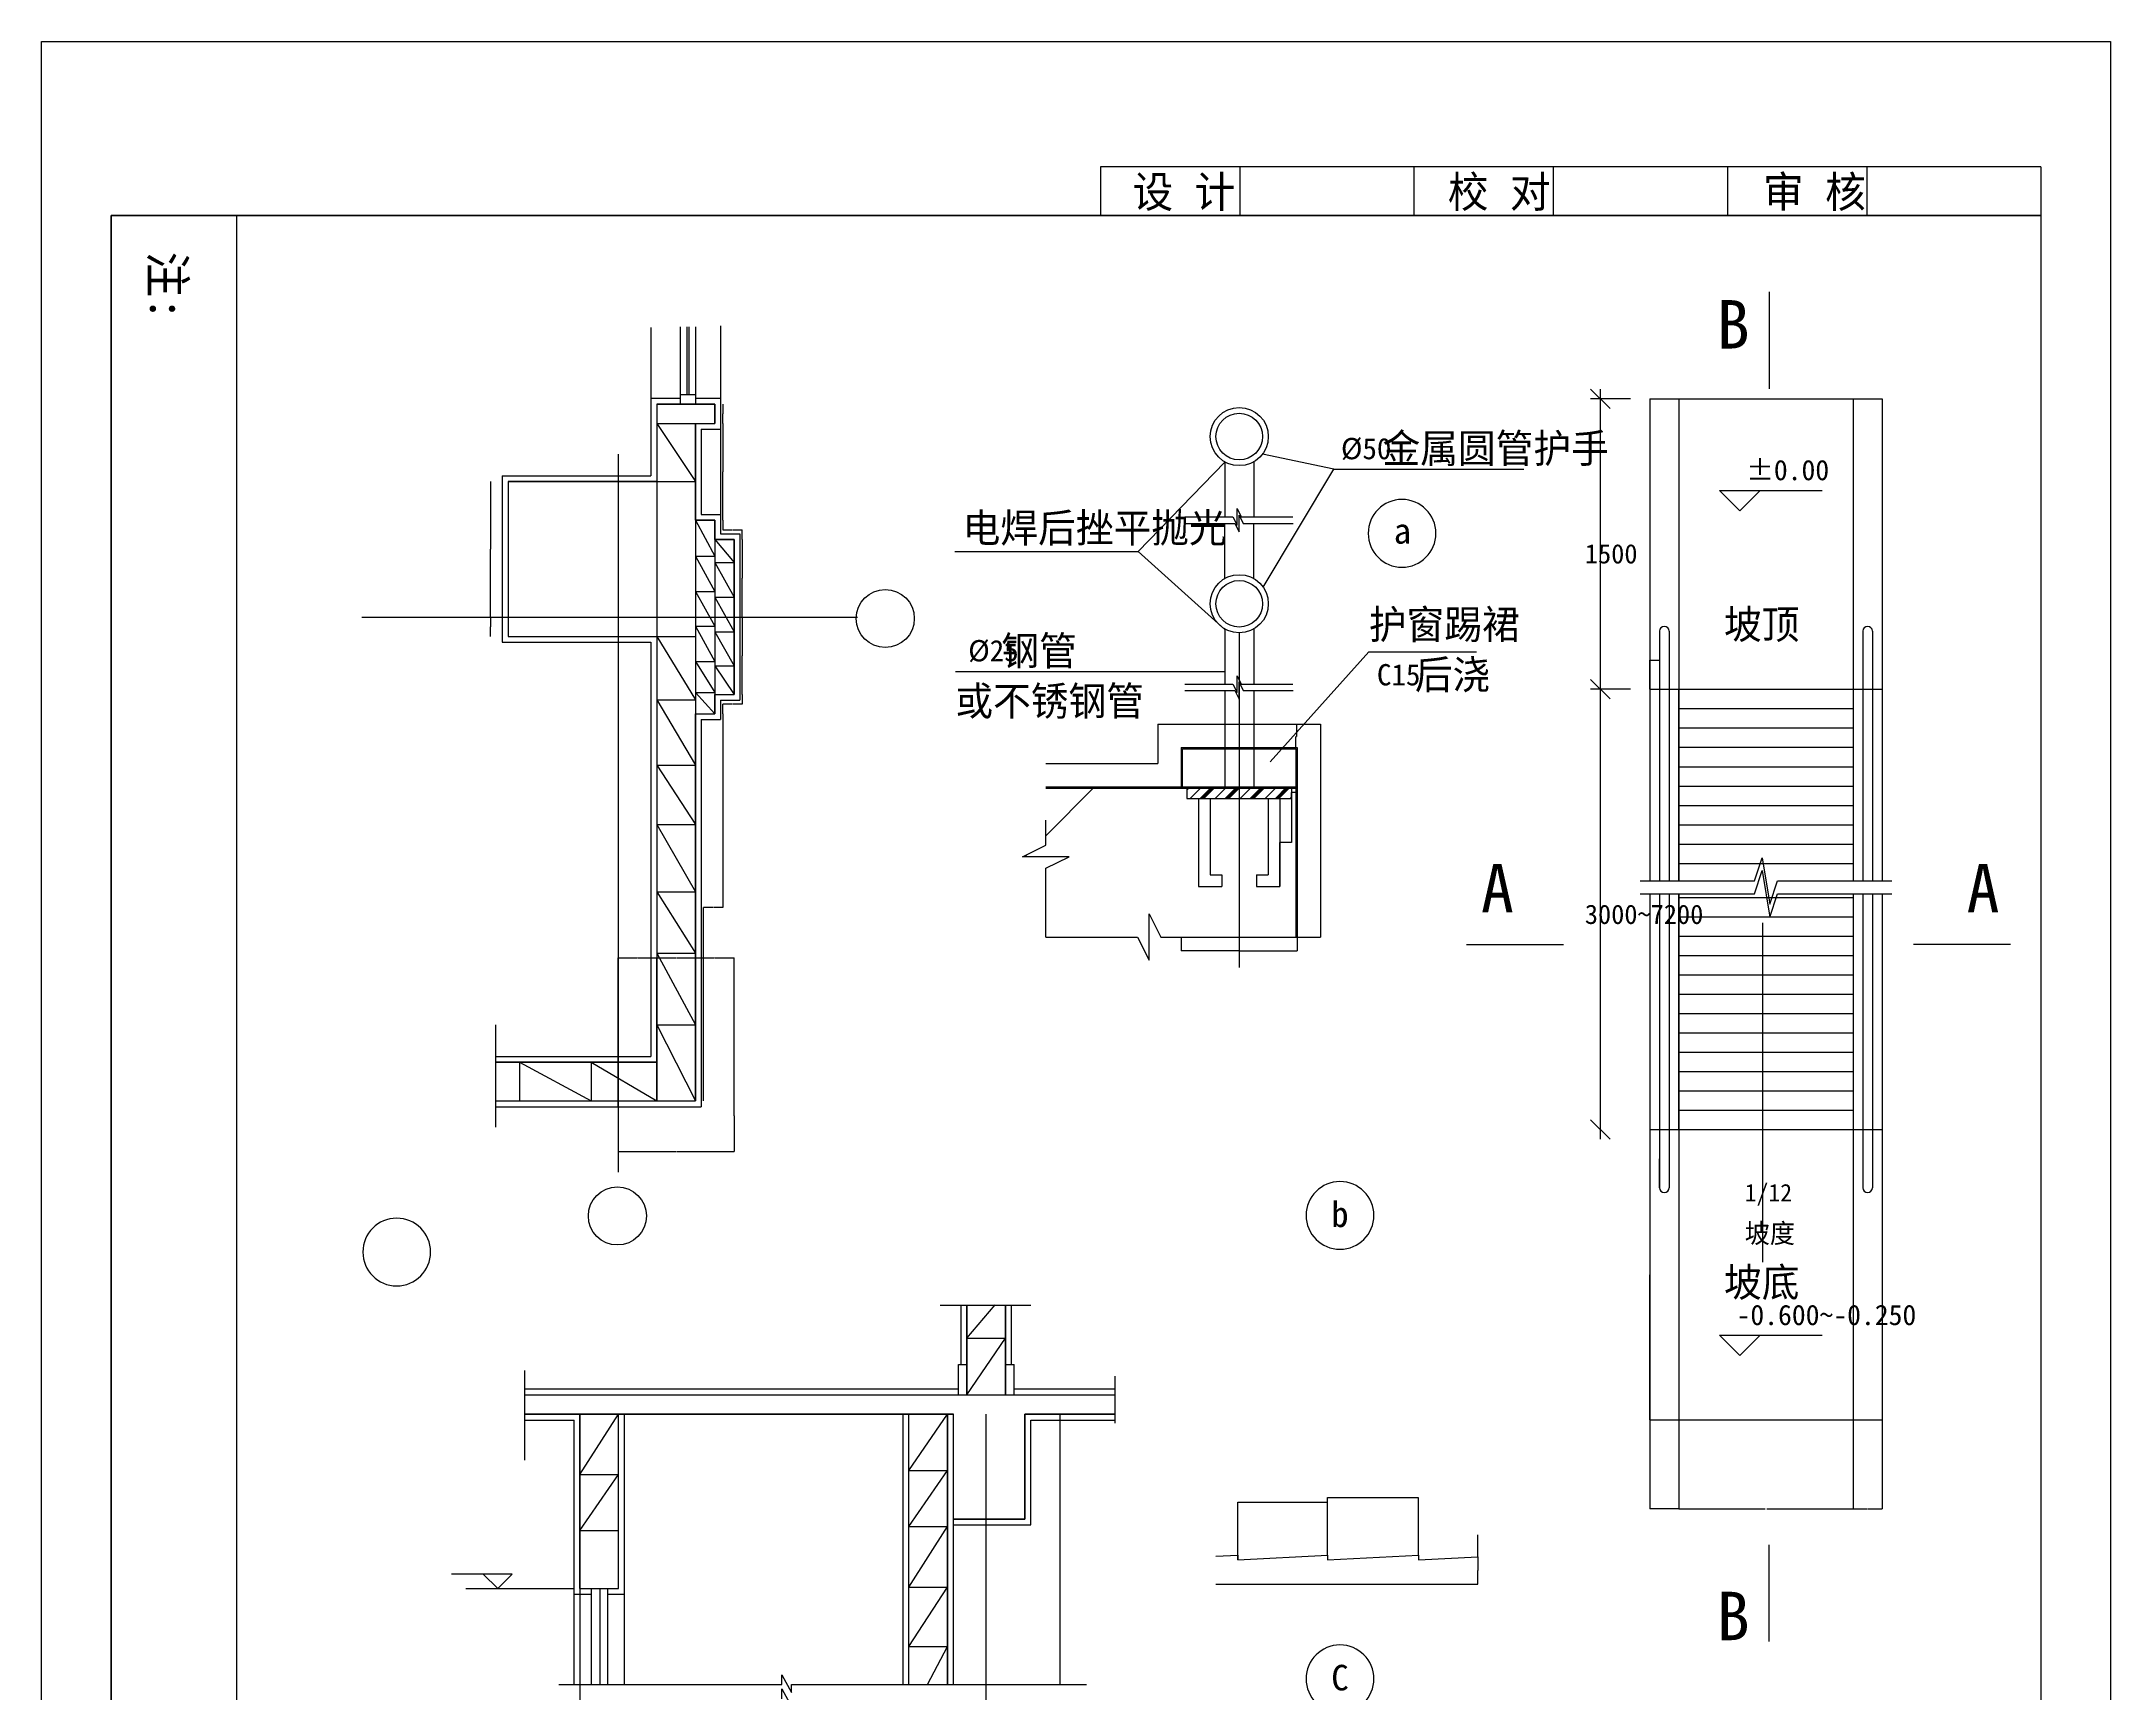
# Model space of a CAD drawing. Header units: metres. Extents: x 20760 to 31452, y 10444 to 25564.
# Drawn here: x 20760 to 31452, y 17028 to 25564 of the extents above; entities that cross this region are included whole.
import ezdxf

# ---------------------------------------------------------------- set-up
doc = ezdxf.new("R2010")
doc.units = ezdxf.units.M
for name, color, linetype in [('DIMENSION$', 3, 'Continuous'), ('HA', 43, 'Continuous'), ('PL', 5, 'Continuous'), ('PUB_DIM', 3, 'Continuous'), ('PUB_TEXT', 142, 'Continuous'), ('PUB_WALL', 255, 'Continuous'), ('STAIR', 2, 'Continuous'), ('TK', 143, 'Continuous'), ('WALL', 7, 'Continuous'), ('XU1', 2, 'Continuous')]:
    doc.layers.add(name, color=color, linetype=linetype)
doc.dimstyles.get("Standard").update_dxf_attribs({"dimtxt": 2.5, "dimasz": 2.5, "dimexe": 1.25, "dimexo": 0.625, "dimtad": 1, "dimcen": 2.5, "dimazin": 3, "dimtfac": 1, "dimtmove": 0, "dimatfit": 3})
pattern_1 = [(45, (0, 0), (-1122.53, 1122.53), [])]

# ---------------------------------------------------------------- blocks, each defined once
blk = doc.blocks.new('_ARCHTICK')
at = {"color": 0, "linetype": 'BYBLOCK'}
blk.add_lwpolyline([(-0.5, -0.5), (0.5, 0.5)], dxfattribs=at)
blk = doc.blocks.new('*D1')
for p, q in [((23739.87, 20012.42), (23739.87, 19828.14)), ((24339.87, 20012.42), (24339.87, 19828.14)), ((23740.12, 19828.14), (24038.37, 19828.14)), ((24041.37, 19828.14), (24339.62, 19828.14))]:
    blk.add_line(p, q)
at = {"layer": 'Defpoints'}
for p in [(23739.87, 20012.42), (24339.87, 20012.42), (23739.87, 19828.14)]:
    blk.add_point(p, dxfattribs=at)
at = {"layer": 'DIMENSION$', "insert": (24039.87, 19828.14), "char_height": 1, "attachment_point": 5}
blk.add_mtext('600', dxfattribs=at)
blk = doc.blocks.new('*D2')
for p, q in [((24281.04, 23640), (24280.79, 23640)), ((24281.29, 23690), (24281.29, 23640)), ((24281.29, 23590), (24281.29, 23640)), ((24281.29, 23640), (24281.29, 23640)), ((24281.54, 23640), (24281.79, 23640))]:
    blk.add_line(p, q)
at = {"layer": 'Defpoints'}
for p in [(24281.29, 23690), (24281.29, 23640), (24281.29, 23590)]:
    blk.add_point(p, dxfattribs=at)
at = {"layer": 'DIMENSION$', "insert": (24281.29, 23641.125), "char_height": 1, "attachment_point": 5}
blk.add_mtext('0', dxfattribs=at)
blk = doc.blocks.new('*D3')
for p, q in [((24281.29, 23590), (24281.29, 23340)), ((24281.04, 23340), (24280.79, 23340)), ((24281.29, 23090), (24281.29, 23340)), ((24281.29, 23340), (24281.29, 23340)), ((24281.54, 23340), (24281.79, 23340))]:
    blk.add_line(p, q)
at = {"layer": 'Defpoints'}
for p in [(24281.29, 23590), (24281.29, 23340), (24281.29, 23090)]:
    blk.add_point(p, dxfattribs=at)
at = {"layer": 'DIMENSION$', "insert": (24281.29, 23341.125), "char_height": 1, "attachment_point": 5}
blk.add_mtext('0', dxfattribs=at)
blk = doc.blocks.new('*D4')
for p, q in [((24281.29, 23090), (24281.29, 23040)), ((24281.54, 23040), (24329.79, 23040)), ((24332.79, 23040), (24381.04, 23040)), ((24381.29, 22990), (24381.29, 23040))]:
    blk.add_line(p, q)
at = {"layer": 'Defpoints'}
for p in [(24281.29, 23090), (24281.29, 23040), (24381.29, 22990)]:
    blk.add_point(p, dxfattribs=at)
at = {"layer": 'DIMENSION$', "insert": (24331.29, 23040), "char_height": 1, "attachment_point": 5}
blk.add_mtext('100', dxfattribs=at)
blk = doc.blocks.new('*D5')
for p, q in [((24381.29, 22990), (24381.29, 22790)), ((24381.04, 22790), (24380.79, 22790)), ((24381.29, 22590), (24381.29, 22790)), ((24381.29, 22790), (24381.29, 22790)), ((24381.54, 22790), (24381.79, 22790))]:
    blk.add_line(p, q)
at = {"layer": 'Defpoints'}
for p in [(24381.29, 22990), (24381.29, 22790), (24381.29, 22590)]:
    blk.add_point(p, dxfattribs=at)
at = {"layer": 'DIMENSION$', "insert": (24381.29, 22791.125), "char_height": 1, "attachment_point": 5}
blk.add_mtext('0', dxfattribs=at)
blk = doc.blocks.new('*D6')
for p, q in [((24381.29, 22590), (24381.29, 22390)), ((24381.04, 22390), (24380.79, 22390)), ((24381.29, 22190), (24381.29, 22390)), ((24381.29, 22390), (24381.29, 22390)), ((24381.54, 22390), (24381.79, 22390))]:
    blk.add_line(p, q)
at = {"layer": 'Defpoints'}
for p in [(24381.29, 22590), (24381.29, 22390), (24381.29, 22190)]:
    blk.add_point(p, dxfattribs=at)
at = {"layer": 'DIMENSION$', "insert": (24381.29, 22391.125), "char_height": 1, "attachment_point": 5}
blk.add_mtext('0', dxfattribs=at)
blk = doc.blocks.new('*D7')
for p, q in [((24329.79, 22140), (24281.04, 22140)), ((24281.29, 22090), (24281.29, 22140)), ((24381.54, 22140), (24332.79, 22140)), ((24381.29, 22190), (24381.29, 22140))]:
    blk.add_line(p, q)
at = {"layer": 'Defpoints'}
for p in [(24381.29, 22190), (24381.29, 22140), (24281.29, 22090)]:
    blk.add_point(p, dxfattribs=at)
at = {"layer": 'DIMENSION$', "insert": (24331.29, 22140), "char_height": 1, "attachment_point": 5}
blk.add_mtext('100', dxfattribs=at)
blk = doc.blocks.new('*D8')
for p, q in [((24281.29, 22090), (24281.29, 21090)), ((24229.79, 21090), (24181.04, 21090)), ((24181.29, 20090), (24181.29, 21090)), ((24281.54, 21090), (24232.79, 21090))]:
    blk.add_line(p, q)
at = {"layer": 'Defpoints'}
for p in [(24281.29, 22090), (24281.29, 21090), (24181.29, 20090)]:
    blk.add_point(p, dxfattribs=at)
at = {"layer": 'DIMENSION$', "insert": (24231.29, 21090), "char_height": 1, "attachment_point": 5}
blk.add_mtext('100', dxfattribs=at)
blk = doc.blocks.new('*D9')
for p, q in [((23081.02, 23290), (23081.02, 22940)), ((23080.77, 22940), (23080.52, 22940)), ((23081.02, 22590), (23081.02, 22940)), ((23081.02, 22940), (23081.02, 22940)), ((23081.27, 22940), (23081.52, 22940))]:
    blk.add_line(p, q)
at = {"layer": 'Defpoints'}
for p in [(23081.02, 23290), (23081.02, 22940), (23081.02, 22590)]:
    blk.add_point(p, dxfattribs=at)
at = {"layer": 'DIMENSION$', "insert": (23081.02, 22941.125), "char_height": 1, "attachment_point": 5}
blk.add_mtext('0', dxfattribs=at)
blk = doc.blocks.new('*D10')
for p, q in [((23081.02, 22590), (23081.02, 22540)), ((23080.77, 22540), (23080.52, 22540)), ((23081.02, 22490), (23081.02, 22540)), ((23081.02, 22540), (23081.02, 22540)), ((23081.27, 22540), (23081.52, 22540))]:
    blk.add_line(p, q)
at = {"layer": 'Defpoints'}
for p in [(23081.02, 22590), (23081.02, 22540), (23081.02, 22490)]:
    blk.add_point(p, dxfattribs=at)
at = {"layer": 'DIMENSION$', "insert": (23081.02, 22541.125), "char_height": 1, "attachment_point": 5}
blk.add_mtext('0', dxfattribs=at)
blk = doc.blocks.new('*D11')
for p, q in [((23542.69, 17571.06), (23542.69, 16921.06)), ((23542.44, 16921.06), (23542.19, 16921.06)), ((23542.69, 16271.06), (23542.69, 16921.06)), ((23542.69, 16921.06), (23542.69, 16921.06)), ((23542.94, 16921.06), (23543.19, 16921.06))]:
    blk.add_line(p, q)
at = {"layer": 'Defpoints'}
for p in [(23542.69, 17571.06), (23542.69, 16921.06), (23542.69, 16271.06)]:
    blk.add_point(p, dxfattribs=at)
at = {"layer": 'DIMENSION$', "insert": (23542.69, 16922.185), "char_height": 1, "attachment_point": 5}
blk.add_mtext('2400', dxfattribs=at)
blk = doc.blocks.new('*D21')
for p, q in [((23739.87, 20060), (23739.87, 20829.44)), ((23740.12, 20829.44), (23838.37, 20829.44)), ((23841.37, 20829.44), (23939.62, 20829.44)), ((23939.87, 20090), (23939.87, 20829.44))]:
    blk.add_line(p, q)
at = {"layer": 'Defpoints'}
for p in [(23739.87, 20829.44), (23739.87, 20060), (23939.87, 20090)]:
    blk.add_point(p, dxfattribs=at)
at = {"insert": (23839.87, 20829.44), "char_height": 1, "attachment_point": 5}
blk.add_mtext('200', dxfattribs=at)
blk = doc.blocks.new('*D22')
for p, q in [((23939.87, 20090), (23939.87, 20829.44)), ((23940.12, 20829.44), (24038.37, 20829.44)), ((24041.37, 20829.44), (24139.62, 20829.44)), ((24139.87, 20090), (24139.87, 20829.44))]:
    blk.add_line(p, q)
at = {"layer": 'Defpoints'}
for p in [(23939.87, 20829.44), (23939.87, 20090), (24139.87, 20090)]:
    blk.add_point(p, dxfattribs=at)
at = {"insert": (24039.87, 20829.44), "char_height": 1, "attachment_point": 5}
blk.add_mtext('200', dxfattribs=at)
blk = doc.blocks.new('*D23')
for p, q in [((24139.87, 20090), (24139.87, 20829.44)), ((24140.12, 20829.44), (24238.37, 20829.44)), ((24241.37, 20829.44), (24339.62, 20829.44)), ((24339.87, 20012.42), (24339.87, 20829.44))]:
    blk.add_line(p, q)
at = {"layer": 'Defpoints'}
for p in [(24139.87, 20829.44), (24139.87, 20090), (24339.87, 20012.42)]:
    blk.add_point(p, dxfattribs=at)
at = {"insert": (24239.87, 20829.44), "char_height": 1, "attachment_point": 5}
blk.add_mtext('200', dxfattribs=at)
blk = doc.blocks.new('*D24')
for p, q in [((29221.31, 18441.38), (29221.31, 17982.06)), ((30121.31, 18441.38), (30121.31, 17982.06)), ((29221.56, 17982.06), (29667.31, 17982.06)), ((29675.31, 17982.06), (30121.06, 17982.06))]:
    blk.add_line(p, q)
at = {"layer": 'Defpoints'}
for p in [(29221.31, 18441.38), (30121.31, 18441.38), (29221.31, 17982.06)]:
    blk.add_point(p, dxfattribs=at)
at = {"layer": 'DIMENSION$', "insert": (29671.31, 17982.06), "char_height": 1, "attachment_point": 5}
blk.add_mtext('900~1500', dxfattribs=at)
blk = doc.blocks.new('*D25')
for p, q in [((29071.31, 18441.38), (29071.31, 17982.06)), ((29221.31, 18441.38), (29221.31, 17982.06)), ((29144.81, 17982.06), (29071.06, 17982.06)), ((29221.56, 17982.06), (29147.81, 17982.06))]:
    blk.add_line(p, q)
at = {"layer": 'Defpoints'}
for p in [(29071.31, 18441.38), (29221.31, 18441.38), (29221.31, 17982.06)]:
    blk.add_point(p, dxfattribs=at)
at = {"layer": 'DIMENSION$', "insert": (29146.31, 17982.06), "char_height": 1, "attachment_point": 5}
blk.add_mtext('150', dxfattribs=at)
blk = doc.blocks.new('*D26')
for p, q in [((30121.31, 18441.38), (30121.31, 17982.06)), ((30271.31, 18441.38), (30271.31, 17982.06)), ((30121.56, 17982.06), (30194.81, 17982.06)), ((30197.81, 17982.06), (30271.06, 17982.06))]:
    blk.add_line(p, q)
at = {"layer": 'Defpoints'}
for p in [(30121.31, 18441.38), (30271.31, 18441.38), (30121.31, 17982.06)]:
    blk.add_point(p, dxfattribs=at)
at = {"layer": 'DIMENSION$', "insert": (30196.31, 17982.06), "char_height": 1, "attachment_point": 5}
blk.add_mtext('150', dxfattribs=at)
blk = doc.blocks.new('*D27')
for p, q in [((29071.31, 19941.38), (29071.31, 19191.38)), ((29071.06, 19191.38), (29070.81, 19191.38)), ((29071.31, 18441.38), (29071.31, 19191.38)), ((29071.31, 19191.38), (29071.31, 19191.38)), ((29071.56, 19191.38), (29071.81, 19191.38))]:
    blk.add_line(p, q)
at = {"layer": 'Defpoints'}
for p in [(29071.31, 19941.38), (29071.31, 19191.38), (29071.31, 18441.38)]:
    blk.add_point(p, dxfattribs=at)
at = {"layer": 'DIMENSION$', "insert": (29071.31, 19192.505), "char_height": 1, "attachment_point": 5}
blk.add_mtext('0', dxfattribs=at)
blk = doc.blocks.new('*D33')
for p, q in [((27245.15, 22036.62), (27245.15, 21972.87)), ((27242.15, 21909.12), (27242.15, 21972.87)), ((27242.4, 21972.87), (27242.65, 21972.87)), ((27244.65, 21972.87), (27244.9, 21972.87))]:
    blk.add_line(p, q)
at = {"layer": 'Defpoints'}
for p in [(27245.15, 22036.62), (27242.15, 21972.87), (27242.15, 21909.12)]:
    blk.add_point(p, dxfattribs=at)
at = {"layer": 'PUB_DIM', "insert": (27243.65, 21972.87), "char_height": 1, "attachment_point": 5}
blk.add_mtext('20', dxfattribs=at)
blk = doc.blocks.new('*D34')
for p, q in [((26798.65, 20866.07), (26649.4, 20866.07)), ((26649.65, 20936.33), (26649.65, 20866.07)), ((26949.9, 20866.07), (26800.65, 20866.07)), ((26949.65, 20936.33), (26949.65, 20866.07))]:
    blk.add_line(p, q)
at = {"layer": 'Defpoints'}
for p in [(26649.65, 20936.33), (26949.65, 20936.33), (26949.65, 20866.07)]:
    blk.add_point(p, dxfattribs=at)
at = {"layer": 'PUB_DIM', "insert": (26799.65, 20866.07), "char_height": 1, "attachment_point": 5}
blk.add_mtext('55', dxfattribs=at)
blk = doc.blocks.new('*D35')
for p, q in [((26949.65, 20936.33), (26949.65, 20866.07)), ((26949.9, 20866.07), (27098.65, 20866.07)), ((27100.65, 20866.07), (27249.4, 20866.07)), ((27249.65, 20936.33), (27249.65, 20866.07))]:
    blk.add_line(p, q)
at = {"layer": 'Defpoints'}
for p in [(26949.65, 20936.33), (26949.65, 20866.07), (27249.65, 20936.33)]:
    blk.add_point(p, dxfattribs=at)
at = {"layer": 'PUB_DIM', "insert": (27099.65, 20866.07), "char_height": 1, "attachment_point": 5}
blk.add_mtext('55', dxfattribs=at)
blk = doc.blocks.new('*D36')
for p, q in [((27249.65, 21713.21), (27249.65, 21683.21)), ((27234.15, 21683.21), (27219.4, 21683.21)), ((27219.65, 21653.21), (27219.65, 21683.21)), ((27249.9, 21683.21), (27235.15, 21683.21))]:
    blk.add_line(p, q)
at = {"layer": 'Defpoints'}
for p in [(27249.65, 21713.21), (27219.65, 21653.21), (27249.65, 21683.21)]:
    blk.add_point(p, dxfattribs=at)
at = {"layer": 'PUB_DIM', "insert": (27234.65, 21683.21), "char_height": 1, "attachment_point": 5}
blk.add_mtext('6', dxfattribs=at)
blk = doc.blocks.new('*D37')
for p, q in [((27242.15, 21909.12), (27242.15, 21811.16)), ((27242.4, 21811.16), (27242.65, 21811.16)), ((27244.65, 21811.16), (27244.9, 21811.16)), ((27245.15, 21713.21), (27245.15, 21811.16))]:
    blk.add_line(p, q)
at = {"layer": 'Defpoints'}
for p in [(27242.15, 21909.12), (27242.15, 21811.16), (27245.15, 21713.21)]:
    blk.add_point(p, dxfattribs=at)
at = {"layer": 'PUB_DIM', "insert": (27243.65, 21811.16), "char_height": 1, "attachment_point": 5}
blk.add_mtext('30', dxfattribs=at)
blk = doc.blocks.new('*D38')
for p, q in [((27219.65, 21653.21), (27219.65, 21425.21)), ((27188.65, 21425.21), (27159.4, 21425.21)), ((27159.65, 21197.21), (27159.65, 21425.21)), ((27219.9, 21425.21), (27190.65, 21425.21))]:
    blk.add_line(p, q)
at = {"layer": 'Defpoints'}
for p in [(27219.65, 21653.21), (27219.65, 21425.21), (27159.65, 21197.21)]:
    blk.add_point(p, dxfattribs=at)
at = {"layer": 'PUB_DIM', "insert": (27189.65, 21425.21), "char_height": 1, "attachment_point": 5}
blk.add_mtext('80', dxfattribs=at)
blk = doc.blocks.new('*D39')
for p, q in [((28182.67, 17663.74), (28182.42, 17663.74)), ((28182.92, 17734.79), (28182.92, 17663.74)), ((28182.92, 17592.68), (28182.92, 17663.74)), ((28182.92, 17663.74), (28182.92, 17663.74)), ((28183.17, 17663.74), (28183.42, 17663.74))]:
    blk.add_line(p, q)
at = {"layer": 'Defpoints'}
for p in [(28182.92, 17734.79), (28182.92, 17663.74), (28182.92, 17592.68)]:
    blk.add_point(p, dxfattribs=at)
at = {"layer": 'DIMENSION$', "insert": (28182.92, 17664.865), "char_height": 1, "attachment_point": 5}
blk.add_mtext('20', dxfattribs=at)
blk = doc.blocks.new('*D40')
for p, q in [((28182.67, 17847.51), (28182.42, 17847.51)), ((28182.92, 17734.79), (28182.92, 17847.51)), ((28182.92, 17769.25), (28182.92, 17847.51)), ((28182.92, 17847.51), (28182.92, 17847.51)), ((28183.17, 17847.51), (28183.42, 17847.51))]:
    blk.add_line(p, q)
at = {"layer": 'Defpoints'}
for p in [(28182.92, 17847.51), (28182.92, 17769.25), (28182.92, 17734.79)]:
    blk.add_point(p, dxfattribs=at)
at = {"layer": 'DIMENSION$', "insert": (28182.92, 17848.635), "char_height": 1, "attachment_point": 5}
blk.add_mtext('6', dxfattribs=at)
blk = doc.blocks.new('*D41')
for p, q in [((26942.73, 17719.26), (26942.73, 18016.74)), ((26942.98, 18016.74), (27173.035, 18016.74)), ((27175.035, 18016.74), (27405.09, 18016.74)), ((27405.34, 17742.99), (27405.34, 18016.74))]:
    blk.add_line(p, q)
at = {"layer": 'Defpoints'}
for p in [(26942.73, 18016.74), (26942.73, 17719.26), (27405.34, 17742.99)]:
    blk.add_point(p, dxfattribs=at)
at = {"layer": 'DIMENSION$', "insert": (27174.035, 18016.74), "char_height": 1, "attachment_point": 5}
blk.add_mtext('80', dxfattribs=at)
blk = doc.blocks.new('*D42')
for p, q in [((27405.34, 17742.99), (27405.34, 18040.63)), ((27405.59, 18040.63), (27639.315, 18040.63)), ((27641.315, 18040.63), (27875.04, 18040.63)), ((27875.29, 17742.99), (27875.29, 18040.63))]:
    blk.add_line(p, q)
at = {"layer": 'Defpoints'}
for p in [(27405.34, 18040.63), (27405.34, 17742.99), (27875.29, 17742.99)]:
    blk.add_point(p, dxfattribs=at)
at = {"layer": 'DIMENSION$', "insert": (27640.315, 18040.63), "char_height": 1, "attachment_point": 5}
blk.add_mtext('80', dxfattribs=at)
blk = doc.blocks.new('*D43')
for p, q in [((29121.31, 22516.83), (29121.31, 22366.83)), ((29071.31, 22216.83), (29071.31, 22366.83)), ((29071.56, 22366.83), (29095.31, 22366.83)), ((29097.31, 22366.83), (29121.06, 22366.83))]:
    blk.add_line(p, q)
at = {"layer": 'Defpoints'}
for p in [(29121.31, 22516.83), (29071.31, 22366.83), (29071.31, 22216.83)]:
    blk.add_point(p, dxfattribs=at)
at = {"layer": 'DIMENSION$', "insert": (29096.31, 22366.83), "char_height": 1, "attachment_point": 5}
blk.add_mtext('50', dxfattribs=at)
blk = doc.blocks.new('*D44')
for p, q in [((29121.31, 19941.38), (29121.31, 19791.38)), ((29121.06, 19791.38), (29120.81, 19791.38)), ((29121.31, 19641.38), (29121.31, 19791.38)), ((29121.31, 19791.38), (29121.31, 19791.38)), ((29121.56, 19791.38), (29121.81, 19791.38))]:
    blk.add_line(p, q)
at = {"layer": 'Defpoints'}
for p in [(29121.31, 19941.38), (29121.31, 19791.38), (29121.31, 19641.38)]:
    blk.add_point(p, dxfattribs=at)
at = {"layer": 'DIMENSION$', "insert": (29121.31, 19792.505), "char_height": 1, "attachment_point": 5}
blk.add_mtext('0', dxfattribs=at)

msp = doc.modelspace()

# ---------------------------------------------------------------- hatches: boundary and pattern name
h = msp.add_hatch()
h.set_pattern_fill('AN33C', scale=500)
h.set_pattern_definition(pattern_1)
h.paths.add_polyline_path([(26874.65, 21909.12), (26657.15, 21909.12), (26657.15, 21713.21), (26874.65, 21713.21)])
h.paths.add_polyline_path([(27242.15, 21909.12), (27024.65, 21909.12), (27024.65, 21713.21), (27219.65, 21713.21), (27242.15, 21713.21)])
h = msp.add_hatch()
h.set_pattern_fill('AN31C', scale=500)
h.set_pattern_definition(pattern_1)
h.paths.add_polyline_path([(25950.37, 21708.71), (25950.37, 21411.75), (25830.37, 21351.75), (26070.37, 21351.75), (25950.37, 21291.75), (25950.37, 20936.33), (26424.88, 20936.33), (26484.88, 20816.33), (26484.88, 21056.33), (26544.88, 20936.33), (27245.15, 20936.33), (27245.15, 21708.71), (27219.65, 21708.71), (27219.65, 21653.21), (27159.65, 21653.21), (27159.65, 21197.21), (27039.65, 21197.21), (27039.65, 21257.21), (27099.65, 21257.21), (27099.65, 21653.21), (26799.65, 21653.21), (26799.65, 21257.21), (26859.65, 21257.21), (26859.65, 21197.21), (26739.65, 21197.21), (26739.65, 21653.21), (26679.65, 21653.21), (26679.65, 21708.71)])
h.paths.add_polyline_path([(26739.65, 21197.21), (26859.65, 21197.21), (26859.65, 21257.21), (26799.65, 21257.21), (26799.65, 21653.21), (26739.65, 21653.21)])
h.paths.add_polyline_path([(27099.65, 21257.21), (27039.65, 21257.21), (27039.65, 21197.21), (27159.65, 21197.21), (27159.65, 21653.21), (27099.65, 21653.21)])
h = msp.add_hatch()
h.set_pattern_fill('AR-SAND', scale=50)
h.paths.add_polyline_path([(28182.92, 17734.79), (27876.48, 17719.32), (27875.29, 17742.99), (27405.34, 17719.26), (27405.34, 17742.99), (26942.73, 17719.26), (26942.73, 17742.99), (26829.12, 17737.25), (26829.12, 17592.68), (28182.92, 17592.68)])
at = {"layer": 'HA'}
h = msp.add_hatch(dxfattribs=at)
h.set_pattern_fill('STEEL', scale=12)
h.paths.add_polyline_path([(27219.65, 21653.21), (27219.65, 21713.21), (26679.65, 21713.21), (26679.65, 21653.21)])

# ---------------------------------------------------------------- linework, layer by layer
for p, q in [((29071.31, 23716.83), (30271.31, 23716.83)), ((29071.31, 23716.83), (29071.31, 21226.36)), ((29221.31, 23716.83), (29221.31, 21226.36)), ((30121.31, 23716.83), (30121.31, 21226.36)), ((30271.31, 23716.83), (30271.31, 21226.36)), ((26874.65, 23392.22), (26874.65, 23107.43)), ((27024.89, 23392.22), (27024.89, 23107.43)), ((26874.65, 22788.62), (26874.65, 23073.42)), ((27024.89, 22788.62), (27024.89, 23073.42)), ((26874.65, 22528.4), (26874.65, 22243.61)), ((27024.89, 22528.4), (27024.89, 22243.61)), ((29121.31, 22516.83), (29121.31, 21226.36)), ((29171.31, 22516.83), (29171.31, 21226.36)), ((30171.31, 22516.83), (30171.31, 21226.36)), ((30221.31, 22516.83), (30221.31, 21226.36)), ((26874.65, 22209.6), (26874.65, 21713.21)), ((27024.65, 22209.6), (27024.65, 21713.21)), ((29071.31, 22216.83), (30271.31, 22216.83)), ((26529.65, 22036.62), (26529.65, 21833.21)), ((26529.65, 22036.62), (27369.65, 22036.62)), ((27369.65, 22036.62), (27369.65, 20936.33)), ((25950.37, 21833.21), (26529.65, 21833.21)), ((26679.65, 21713.21), (27219.65, 21713.21)), ((26679.65, 21713.21), (26679.65, 21653.21)), ((27219.65, 21713.21), (27219.65, 21653.21)), ((26679.65, 21653.21), (27219.65, 21653.21)), ((26739.65, 21653.21), (26739.65, 21197.21)), ((26799.65, 21653.21), (26799.65, 21257.21)), ((27099.65, 21653.21), (27099.65, 21257.21)), ((27159.65, 21653.21), (27159.65, 21197.21)), ((26739.65, 21197.21), (26859.65, 21197.21)), ((26799.65, 21257.21), (26859.65, 21257.21)), ((26859.65, 21257.21), (26859.65, 21197.21)), ((27039.65, 21257.21), (27039.65, 21197.21)), ((27039.65, 21257.21), (27099.65, 21257.21)), ((27039.65, 21197.21), (27159.65, 21197.21)), ((29071.31, 21160.01), (29071.31, 18441.38)), ((29121.31, 21160.01), (29121.31, 19641.38)), ((29171.31, 21160.01), (29171.31, 19641.38)), ((29221.31, 21160.01), (29221.31, 18441.38)), ((30121.31, 21160.01), (30121.31, 18441.38)), ((30171.31, 21160.01), (30171.31, 19641.38)), ((30221.31, 21160.01), (30221.31, 19641.38)), ((30271.31, 21160.01), (30271.31, 18441.38)), ((29071.31, 19941.38), (30271.31, 19941.38)), ((25404, 19035.01), (25872.83, 19035.01)), ((25512.69, 18727.35), (25512.69, 19035.01)), ((25542.69, 18863.49), (25688.8, 19036.77)), ((25542.69, 18571.06), (25542.69, 19035.01)), ((25742.69, 18571.06), (25742.69, 19035.01)), ((25772.69, 18727.35), (25772.69, 19035.01)), ((25542.69, 18863.49), (25742.69, 18863.49)), ((25542.69, 18571.06), (25742.69, 18863.49)), ((25498.9, 18727.35), (25542.69, 18727.35)), ((25498.9, 18571.06), (25498.9, 18727.35)), ((25742.69, 18727.35), (25786.49, 18727.35)), ((25786.49, 18571.06), (25786.49, 18727.35)), ((23256.73, 18697.79), (23256.73, 18233.21)), ((26307.73, 18667.08), (26307.73, 18425.45)), ((23256.73, 18601.9), (25498.9, 18601.9)), ((23256.73, 18571.06), (26307.73, 18571.06)), ((25786.49, 18601.9), (26307.73, 18601.9)), ((23256.73, 18471.06), (25472.69, 18471.06)), ((23256.73, 18441.06), (23512.69, 18441.06)), ((23512.69, 17074.21), (23512.69, 18441.06)), ((23542.69, 18158.83), (23742.69, 18471.06)), ((23542.69, 17571.06), (23542.69, 18471.06)), ((23742.69, 17571.06), (23742.69, 18471.06)), ((23772.69, 17074.21), (23772.69, 18471.06)), ((25212.69, 17074.21), (25212.69, 18471.06)), ((25242.69, 17074.21), (25242.69, 18471.06)), ((25242.69, 18180.81), (25442.69, 18471.06)), ((25442.69, 17074.21), (25442.69, 18471.06)), ((25472.69, 17074.21), (25472.69, 18471.06)), ((25842.69, 17929.03), (25842.69, 18471.06)), ((25842.69, 18471.06), (26307.73, 18471.06)), ((25872.69, 17899.03), (25872.69, 18441.06)), ((25872.69, 18441.06), (26307.73, 18441.06)), ((26024.37, 17074.21), (26024.37, 18471.06)), ((29071.31, 18441.38), (30271.31, 18441.38)), ((25242.69, 18180.81), (25442.69, 18180.81)), ((25242.69, 17891.84), (25442.69, 18180.81)), ((23542.69, 18158.83), (23742.69, 18158.83)), ((23542.69, 17871.06), (23742.69, 18158.83)), ((23542.69, 17871.06), (23742.69, 17871.06)), ((25242.69, 17891.84), (25442.69, 17891.84)), ((25242.69, 17577.38), (25442.69, 17891.84)), ((25472.69, 17929.03), (25842.69, 17929.03)), ((25472.69, 17899.03), (25872.69, 17899.03)), ((26829.12, 17737.25), (26942.73, 17742.99)), ((26942.73, 17719.26), (27405.34, 17742.99)), ((27405.34, 17719.26), (27875.29, 17742.99)), ((27875.29, 17719.26), (28182.92, 17734.79)), ((22953.33, 17571.06), (23512.69, 17571.06)), ((23512.69, 17541.06), (23603.08, 17541.06)), ((23542.69, 17571.06), (23742.69, 17571.06)), ((23603.08, 17074.21), (23603.08, 17571.06)), ((23648.3, 17074.21), (23648.3, 17571.06)), ((23687.88, 17074.21), (23687.88, 17571.06)), ((23687.88, 17541.06), (23772.69, 17541.06)), ((25242.69, 17577.38), (25442.69, 17577.38)), ((25242.69, 17271.41), (25442.69, 17577.38)), ((26829.12, 17592.68), (28182.92, 17592.68)), ((25242.69, 17271.41), (25442.69, 17271.41)), ((25339.57, 17074.21), (25442.69, 17271.41)), ((23434.06, 17074.21), (24586.74, 17074.21)), ((24636.52, 17074.21), (26160.94, 17074.21))]:
    msp.add_line(p, q)
for points in [[(27615.99, 23022.36, 1), (27965.99, 23022.36, 1)], [(27295.36, 19498.2, 1), (27645.36, 19498.2, 1)], [(22421.34, 19309.09, 1), (22771.34, 19309.09, 1)], [(27295.36, 17104.06, 1), (27645.36, 17104.06, 1)]]:
    msp.add_lwpolyline(points, format="xyb", close=True)
for points in [[(23043.01, 17644.81), (23118.01, 17569.81), (23193.01, 17644.81), (22878.68, 17644.81)], [(26829.12, 17737.25), (26942.73, 17742.99), (26942.73, 17719.26), (27405.34, 17742.99), (27405.34, 17719.26), (27875.29, 17742.99), (27876.48, 17719.32), (28182.92, 17734.79)], [(26829.12, 17592.68), (28182.92, 17592.68)]]:
    msp.add_lwpolyline(points)
for centre, radius in [((26949.77, 23522.33), 150.24), ((26949.77, 23522.33), 120.19), ((26949.77, 22658.51), 150.24), ((26949.77, 22658.51), 120.19), ((25120.81, 22582.43), 150), ((23736.44, 19495.5), 150)]:
    msp.add_circle(centre, radius)
for centre, start, end in [((29146.31, 22516.83), 0, 180), ((30196.31, 22516.83), 0, 180), ((29146.31, 19641.38), 180, 0), ((30196.31, 19641.38), 180, 0)]:
    msp.add_arc(centre, 25, start, end)
at = {"layer": 'DIMENSION$'}
for p, q in [((23909.87, 24085.77), (23909.87, 23320)), ((24060.5, 24088.71), (24060.5, 23690)), ((24095.1, 24088.71), (24095.1, 23740.54)), ((24105.75, 24088.71), (24105.75, 23740.54)), ((24139.87, 24088.71), (24139.87, 23690)), ((24269.87, 24095.29), (24269.87, 23020)), ((24060.5, 23740.54), (24139.87, 23740.54)), ((28815.57, 22166.83), (28815.57, 23766.83)), ((23909.87, 23720), (24060.5, 23720)), ((23939.87, 23690), (23939.87, 20090)), ((23939.87, 23690), (24239.87, 23690)), ((24139.87, 23720), (24269.87, 23720)), ((24239.87, 23690), (24239.87, 23590)), ((28971.31, 23716.83), (28765.57, 23716.83)), ((23939.87, 23590), (24239.87, 23590)), ((23939.87, 23590), (24139.87, 23290)), ((24139.87, 23590), (24139.87, 20090)), ((24169.87, 23560), (24169.87, 23120)), ((24169.87, 23560), (24269.87, 23560)), ((23141.41, 23320), (23141.41, 22460)), ((23141.41, 23320), (23909.87, 23320)), ((23171.41, 23290), (24139.87, 23290)), ((23171.41, 23290), (23171.41, 22490)), ((24169.87, 23120), (24269.87, 23120)), ((24139.87, 23090), (24239.87, 23090)), ((24139.87, 23090), (24239.87, 22903.94)), ((24239.87, 23090), (24239.87, 22090)), ((24239.87, 22990), (24339.87, 22990)), ((24239.87, 22990), (24339.87, 22871.1)), ((24269.87, 23020), (24369.87, 23020)), ((24339.87, 22990), (24339.87, 22190)), ((24369.87, 23020), (24369.87, 22160)), ((24139.87, 22903.94), (24239.87, 22903.94)), ((24139.87, 22903.94), (24239.87, 22721.52)), ((24239.87, 22871.1), (24339.87, 22871.1)), ((24239.87, 22871.1), (24339.87, 22691.86)), ((24139.87, 22721.52), (24239.87, 22721.52)), ((24139.87, 22721.52), (24239.87, 22542.76)), ((24239.87, 22691.86), (24339.87, 22691.86)), ((24239.87, 22691.86), (24339.87, 22514.12)), ((23141.41, 22460), (23909.87, 22460)), ((23171.41, 22490), (24139.87, 22490)), ((23909.87, 22460), (23909.87, 20320)), ((23939.87, 22490), (24139.87, 22162.64)), ((24139.87, 22542.76), (24239.87, 22542.76)), ((24139.87, 22542.76), (24239.87, 22360.34)), ((24239.87, 22514.12), (24339.87, 22514.12)), ((24239.87, 22514.12), (24339.87, 22337.87)), ((24139.87, 22360.34), (24239.87, 22360.34)), ((24139.87, 22360.34), (24239.87, 22199.49)), ((24239.87, 22337.87), (24339.87, 22337.87)), ((24239.87, 22337.87), (24339.87, 22190)), ((28815.57, 19891.38), (28815.57, 22266.83)), ((23939.87, 22162.64), (24139.87, 22162.64)), ((23939.87, 22162.64), (24139.87, 21824.38)), ((24139.87, 22199.49), (24239.87, 22199.49)), ((24139.87, 22199.49), (24239.87, 22090)), ((24239.87, 22190), (24339.87, 22190)), ((24269.87, 22160), (24369.87, 22160)), ((24269.87, 22160), (24269.87, 22060)), ((28971.31, 22216.83), (28765.57, 22216.83)), ((24139.87, 22090), (24239.87, 22090)), ((24169.87, 22060), (24269.87, 22060)), ((24169.87, 22060), (24169.87, 20060)), ((23939.87, 21824.38), (24139.87, 21824.38)), ((23939.87, 21824.38), (24139.87, 21518.84)), ((23939.87, 21518.84), (24139.87, 21518.84)), ((23939.87, 21518.84), (24139.87, 21169.67)), ((23939.87, 21169.67), (24139.87, 21169.67)), ((23939.87, 21169.67), (24139.87, 20853.22)), ((23939.87, 20853.22), (24139.87, 20853.22)), ((23939.87, 20853.22), (24139.87, 20482.22)), ((23106.83, 20482.47), (23106.83, 19954.36)), ((23939.87, 20482.22), (24139.87, 20482.22)), ((23939.87, 20482.22), (24139.87, 20090)), ((23106.83, 20320), (23909.87, 20320)), ((23106.83, 20290), (23939.87, 20290)), ((23230.12, 20290), (23230.12, 20090)), ((23230.12, 20290), (23601.37, 20090)), ((23601.37, 20290), (23601.37, 20090)), ((23601.37, 20290), (23939.87, 20090)), ((23106.83, 20090), (24139.87, 20090)), ((23106.83, 20060), (24169.87, 20060)), ((24586.74, 17074.21), (24586.74, 17125.1)), ((24586.74, 17125.1), (24636.52, 17033.91)), ((24586.74, 17000.25), (24586.74, 17051.63)), ((24586.74, 17051.63), (24636.52, 16960.43)), ((24636.52, 17033.91), (24636.52, 17074.21))]:
    msp.add_line(p, q, dxfattribs=at)
at = {"layer": 'HA'}
msp.add_line((26949.73, 22508.27), (26949.65, 20779.7), dxfattribs=at)
at = {"layer": 'PL'}
for points in [[(23939.87, 23690), (23939.87, 23290), (23171.41, 23290), (23171.41, 22490), (23939.87, 22490), (23939.87, 20290), (23106.83, 20290)], [(24139.87, 23590), (24239.87, 23590), (24239.87, 23690), (23939.87, 23690)], [(23106.83, 20090), (24139.87, 20090), (24139.87, 22090), (24239.87, 22090), (24239.87, 22190), (24339.87, 22190), (24339.87, 22990), (24239.87, 22990), (24239.87, 23090), (24139.87, 23090), (24139.87, 23590)], [(23939.87, 23590), (24139.87, 23590)], [(23939.87, 23290), (24139.87, 23290)], [(25542.69, 19035.01), (25542.69, 18571.06)], [(25742.69, 19035.01), (25742.69, 18571.06)], [(23256.73, 18571.06), (26307.73, 18571.06)], [(26307.73, 18471.06), (25842.69, 18471.06), (25842.69, 17929.03), (25472.69, 17929.03), (25472.69, 18471.06), (23256.73, 18471.06)], [(23542.69, 18471.06), (23542.69, 17571.06), (23742.69, 17571.06), (23742.69, 18471.06)], [(25242.69, 17074.21), (25242.69, 18471.06)], [(25442.69, 18471.06), (25442.69, 17074.21)]]:
    msp.add_lwpolyline(points, dxfattribs=at)
at = {"layer": 'PUB_DIM'}
for p, q in [((29536.42, 23139.38), (29431.42, 23244.38)), ((29431.42, 23244.38), (29641.42, 23244.38)), ((29641.42, 23244.38), (29536.42, 23139.38)), ((29536.42, 23244.38), (29962.42, 23244.38)), ((29431.42, 18879.05), (29641.42, 18879.05)), ((29536.42, 18774.05), (29431.42, 18879.05)), ((29536.42, 18879.05), (29962.42, 18879.05)), ((29641.42, 18879.05), (29536.42, 18774.05))]:
    msp.add_line(p, q, dxfattribs=at)
for points in [[(29687.08, 24269.81), (29687.08, 23769.81)], [(29653.8, 21009.99), (29653.8, 19256.12)], [(28124.75, 20898.41), (28624.75, 20898.41)], [(30934.3, 20898.41), (30434.3, 20898.41)], [(29687.08, 17296.1), (29687.08, 17796.1)]]:
    msp.add_lwpolyline(points, dxfattribs=at)
at = {"layer": 'PUB_TEXT'}
for p, q in [((27438.59, 23354.34), (27069.3, 23431.31)), ((26427.71, 22928.39), (26874.65, 23389.75)), ((27072.68, 22744.91), (27438.59, 23354.34)), ((27438.59, 23354.34), (28420.28, 23354.34)), ((25479.69, 22928.39), (26427.71, 22928.39)), ((26874.65, 22525.93), (26427.71, 22928.39)), ((27620.2, 22409.93), (27110.19, 21841.96)), ((27620.2, 22409.93), (28175.35, 22409.93)), ((25483.5, 22308.26), (26874.65, 22308.26))]:
    msp.add_line(p, q, dxfattribs=at)
at = {"layer": 'PUB_WALL'}
for points in [[(26657.15, 21713.21), (26657.15, 21909.12), (27242.15, 21909.12), (27242.15, 20936.33)], [(25950.37, 21705.71), (27249.65, 21705.71)]]:
    msp.add_lwpolyline(points, dxfattribs=at)
at = {"layer": 'STAIR'}
for p, q in [((26668.38, 23107.43), (26917.21, 23107.43)), ((26917.21, 23107.43), (26938.84, 23064.16)), ((26938.84, 23150.7), (26960.48, 23107.43)), ((26938.84, 23064.16), (26938.84, 23150.7)), ((26948.78, 23116.69), (26970.42, 23073.42)), ((26948.78, 23030.15), (26948.78, 23116.69)), ((26960.48, 23107.43), (27226.95, 23107.43)), ((26668.14, 23073.42), (26927.15, 23073.42)), ((26927.15, 23073.42), (26948.78, 23030.15)), ((26970.42, 23073.42), (27227.62, 23073.42)), ((26668.38, 22243.61), (26917.21, 22243.61)), ((26917.21, 22243.61), (26938.84, 22200.34)), ((26938.84, 22286.88), (26960.48, 22243.61)), ((26938.84, 22200.34), (26938.84, 22286.88)), ((26948.78, 22252.87), (26970.42, 22209.6)), ((26948.78, 22166.33), (26948.78, 22252.87)), ((26960.48, 22243.61), (27226.95, 22243.61)), ((26668.14, 22209.6), (26927.15, 22209.6)), ((26927.15, 22209.6), (26948.78, 22166.33)), ((26970.42, 22209.6), (27227.62, 22209.6)), ((29221.31, 21226.36), (29221.31, 22216.83)), ((29221.31, 22216.83), (29221.31, 21226.36)), ((29221.31, 22216.83), (30121.31, 22216.83)), ((30121.31, 22216.83), (30121.31, 21226.36)), ((30121.31, 22216.83), (30121.31, 21226.36)), ((29221.31, 22116.83), (30121.31, 22116.83)), ((29221.31, 22016.83), (30121.31, 22016.83)), ((29221.31, 21916.83), (30121.31, 21916.83)), ((29221.31, 21816.83), (30121.31, 21816.83)), ((29221.31, 21716.83), (30121.31, 21716.83)), ((29221.31, 21616.83), (30121.31, 21616.83)), ((25950.37, 21411.75), (25950.37, 21539.93)), ((29221.31, 21516.83), (30121.31, 21516.83)), ((25830.37, 21351.75), (25950.37, 21411.75)), ((29221.31, 21416.83), (30121.31, 21416.83)), ((26070.37, 21351.75), (25830.37, 21351.75)), ((25950.37, 21291.75), (26070.37, 21351.75)), ((25950.37, 20936.33), (25950.37, 21291.75)), ((29221.31, 21316.83), (30121.31, 21316.83)), ((29611.31, 21226.36), (29651.31, 21346.36)), ((29611.31, 21160.01), (29651.31, 21280.01)), ((29651.31, 21346.36), (29691.31, 21106.36)), ((29651.31, 21280.01), (29691.31, 21040.01)), ((29021.31, 21226.36), (29611.31, 21226.36)), ((29691.31, 21106.36), (29731.31, 21226.36)), ((29731.31, 21226.36), (30321.31, 21226.36)), ((29021.31, 21160.01), (29611.31, 21160.01)), ((29221.31, 19941.38), (29221.31, 21160.01)), ((29221.31, 21160.01), (29221.31, 19941.38)), ((29221.31, 21141.38), (30121.31, 21141.38)), ((29691.31, 21040.01), (29731.31, 21160.01)), ((29731.31, 21160.01), (30321.31, 21160.01)), ((30121.31, 21160.01), (30121.31, 19941.38)), ((30121.31, 21160.01), (30121.31, 19941.38)), ((26484.88, 21056.33), (26544.88, 20936.33)), ((26484.88, 20816.33), (26484.88, 21056.33)), ((29221.31, 21041.38), (30121.31, 21041.38)), ((25950.37, 20936.33), (26424.88, 20936.33)), ((26424.88, 20936.33), (26484.88, 20816.33)), ((26544.88, 20936.33), (27369.65, 20936.33)), ((29221.31, 20941.38), (30121.31, 20941.38)), ((29221.31, 20841.38), (30121.31, 20841.38)), ((29221.31, 20741.38), (30121.31, 20741.38)), ((29221.31, 20641.38), (30121.31, 20641.38)), ((29221.31, 20541.38), (30121.31, 20541.38)), ((29221.31, 20441.38), (30121.31, 20441.38)), ((29221.31, 20341.38), (30121.31, 20341.38)), ((29221.31, 20241.38), (30121.31, 20241.38)), ((29221.31, 20141.38), (30121.31, 20141.38)), ((29221.31, 20041.38), (30121.31, 20041.38))]:
    msp.add_line(p, q, dxfattribs=at)
at = {"layer": 'TK'}
for p, q in [((31092.25, 24916.2), (26232.25, 24916.2)), ((26232.25, 24916.2), (26232.25, 24664.2)), ((26952.25, 24916.2), (26952.25, 24664.2)), ((27852.25, 24916.2), (27852.25, 24664.2)), ((28572.25, 24916.2), (28572.25, 24664.2)), ((29472.25, 24916.2), (29472.25, 24664.2)), ((30192.25, 24916.2), (30192.25, 24664.2)), ((31092.25, 24916.2), (31092.25, 24664.2)), ((31092.25, 24664.2), (21120.25, 24664.2)), ((21120.25, 24664.2), (21120.25, 10804.2)), ((21768.25, 24664.2), (21768.25, 10804.2))]:
    msp.add_line(p, q, dxfattribs=at)
for points in [[(20760.25, 25564.2), (31452.25, 25564.2), (31452.25, 10444.2), (20760.25, 10444.2)], [(21120.25, 24664.2), (31092.25, 24664.2), (31092.25, 10804.2), (21120.25, 10804.2)]]:
    msp.add_lwpolyline(points, close=True, dxfattribs=at)
for points in [[(31092.25, 24664.2), (31092.25, 10804.2), (21120.25, 10804.2), (21120.25, 24664.2), (31092.25, 24664.2)], [(21768.25, 24664.2), (21768.25, 10804.2)]]:
    msp.add_lwpolyline(points, dxfattribs=at)
at = {"layer": 'WALL'}
for p, q in [((26649.65, 21916.62), (27249.65, 21916.62)), ((26649.65, 21916.62), (26649.65, 21713.21)), ((27249.65, 21916.62), (27249.65, 20936.33)), ((25950.37, 21713.21), (27249.65, 21713.21))]:
    msp.add_line(p, q, dxfattribs=at)
at = {"layer": 'XU1'}
for p, q in [((23739.87, 23431.17), (23739.87, 19721.52)), ((22416.72, 22590), (24977.72, 22590)), ((25642.69, 13171.67), (25642.69, 18471.06))]:
    msp.add_line(p, q, dxfattribs=at)

# ---------------------------------------------------------------- block references
at = {"layer": 'DIMENSION$', "xscale": 100, "yscale": 100, "zscale": 100}
for p, rotation in [((28815.57, 23716.83), 90), ((28815.57, 22216.83), 90), ((28815.57, 22216.83), 270), ((28815.57, 19941.38), 270)]:
    msp.add_blockref('_ARCHTICK', p, dxfattribs=dict(at, rotation=rotation))

# ---------------------------------------------------------------- texts
at = {"layer": 'DIMENSION$', "attachment_point": 1}
for s, insert, char_height in [('\\A1;1500', (28735.57, 22966.83), 100), ('3000~7200', (28735.57, 21104.12), 100), ('1/12', (29561.45, 19660.95), 90), ('坡度', (29561.45, 19455.74), 100)]:
    msp.add_mtext(s, dxfattribs=dict(at, insert=insert, char_height=char_height))
at = {"layer": 'PUB_DIM'}
for s, height, p in [('B', 250, (29416.9, 23977.38)), ('%%P0.00', 105, (29569.42, 23296.88)), ('A', 250, (28198.56, 21063.72)), ('A', 250, (30708.11, 21063.72)), ('-0.600~-0.250', 105, (29519.48, 18931.55)), ('B', 250, (29416.9, 17303.67))]:
    msp.add_text(s, height=height, dxfattribs=at).set_placement(p)
at = {"layer": 'PUB_TEXT'}
for s, height, p in [('金属圆管护手', 150, (27689.74, 23386.57)), ('%%c50', 110, (27475.27, 23405.31)), ('电焊后挫平抛光', 150, (25520.35, 22975.66)), ('a', 132, (27748.05, 22969.09)), ('护窗踢裙', 150, (27619.44, 22476.88)), ('坡顶', 150, (29454.56, 22476.88)), ('%%c25', 110, (25549.33, 22361.12)), ('钢管', 150, (25720.49, 22340.49)), ('C15', 110, (27661.32, 22236.89)), ('后浇', 150, (27857.2, 22217.71)), ('或不锈钢管', 150, (25482.74, 22081.32)), ('b', 132, (27425.27, 19438.32)), ('坡底', 150, (29454.56, 19077.87)), ('C', 132, (27425.27, 17044.18))]:
    msp.add_text(s, height=height, dxfattribs=at).set_placement(p)
at = {"layer": 'TK'}
for s, p in [('设 计', (26398.04, 24706.04)), ('校 对', (28027.05, 24706.04)), ('审 核', (29656.07, 24706.04))]:
    msp.add_text(s, height=162, dxfattribs=at).set_placement(p)
msp.add_text('注:', height=180, rotation=270, dxfattribs=at).set_placement((21322.1, 24478.07))

# ---------------------------------------------------------------- dimensions: what is measured, and where the dimension line sits
for base, p1, p2, picture, middle in [((23739.87, 20829.44), (23739.87, 20060), (23939.87, 20090), '*D21', (23839.87, 20829.44)), ((23939.87, 20829.44), (23939.87, 20090), (24139.87, 20090), '*D22', (24039.87, 20829.44)), ((24139.87, 20829.44), (24139.87, 20090), (24339.87, 20012.42), '*D23', (24239.87, 20829.44))]:
    dim = msp.add_linear_dim(base=base, p1=p1, p2=p2, dimstyle='Standard')
    dim.commit()
    dim.dimension.update_dxf_attribs({"geometry": picture, "text_midpoint": middle})
at = {"layer": 'DIMENSION$'}
for base, p1, p2, picture, middle in [((24281.29, 23640), (24281.29, 23690), (24281.29, 23590), '*D2', (24281.29, 23641.125)), ((24281.29, 23340), (24281.29, 23590), (24281.29, 23090), '*D3', (24281.29, 23341.125)), ((23081.02, 22940), (23081.02, 23290), (23081.02, 22590), '*D9', (23081.02, 22941.125)), ((24281.29, 23040), (24281.29, 23090), (24381.29, 22990), '*D4', (24331.29, 23040)), ((24381.29, 22790), (24381.29, 22990), (24381.29, 22590), '*D5', (24381.29, 22791.125)), ((23081.02, 22540), (23081.02, 22590), (23081.02, 22490), '*D10', (23081.02, 22541.125)), ((24381.29, 22390), (24381.29, 22590), (24381.29, 22190), '*D6', (24381.29, 22391.125)), ((29071.31, 22366.83), (29071.31, 22216.83), (29121.31, 22516.83), '*D43', (29096.31, 22366.83)), ((24381.29, 22140), (24381.29, 22190), (24281.29, 22090), '*D7', (24331.29, 22140)), ((24281.29, 21090), (24281.29, 22090), (24181.29, 20090), '*D8', (24231.29, 21090)), ((23739.87, 19828.14), (23739.87, 20012.42), (24339.87, 20012.42), '*D1', (24039.87, 19828.14)), ((29071.31, 19191.38), (29071.31, 18441.38), (29071.31, 19941.38), '*D27', (29071.31, 19192.505)), ((29121.31, 19791.38), (29121.31, 19941.38), (29121.31, 19641.38), '*D44', (29121.31, 19792.505)), ((29221.31, 17982.06), (29221.31, 18441.38), (29071.31, 18441.38), '*D25', (29146.31, 17982.06)), ((30121.31, 17982.06), (30121.31, 18441.38), (30271.31, 18441.38), '*D26', (30196.31, 17982.06))]:
    dim = msp.add_linear_dim(base=base, p1=p1, p2=p2, dimstyle='Standard', dxfattribs=at)
    dim.commit()
    dim.dimension.update_dxf_attribs({"geometry": picture, "text_midpoint": middle})
for base, p1, p2, text, picture, middle in [((29221.31, 17982.06), (29221.31, 18441.38), (30121.31, 18441.38), '900~1500', '*D24', (29671.31, 17982.06)), ((26942.73, 18016.74), (26942.73, 17719.26), (27405.34, 17742.99), '80', '*D41', (27174.035, 18016.74)), ((27405.34, 18040.63), (27405.34, 17742.99), (27875.29, 17742.99), '80', '*D42', (27640.315, 18040.63)), ((28182.92, 17847.51), (28182.92, 17734.79), (28182.92, 17769.25), '6', '*D40', (28182.92, 17848.635)), ((28182.92, 17663.74), (28182.92, 17592.68), (28182.92, 17734.79), '20', '*D39', (28182.92, 17664.865)), ((23542.69, 16921.06), (23542.69, 17571.06), (23542.69, 16271.06), '2400', '*D11', (23542.69, 16922.185))]:
    dim = msp.add_linear_dim(base=base, p1=p1, p2=p2, text=text, dimstyle='Standard', dxfattribs=at)
    dim.commit()
    dim.dimension.update_dxf_attribs({"geometry": picture, "text_midpoint": middle})
at = {"layer": 'PUB_DIM'}
for base, p1, p2, text, picture, middle in [((27242.15, 21972.87), (27242.15, 21909.12), (27245.15, 22036.62), '20', '*D33', (27243.65, 21972.87)), ((27242.15, 21811.16), (27242.15, 21909.12), (27245.15, 21713.21), '30', '*D37', (27243.65, 21811.16)), ((27249.65, 21683.21), (27249.65, 21713.21), (27219.65, 21653.21), '6', '*D36', (27234.65, 21683.21)), ((27219.65, 21425.21), (27219.65, 21653.21), (27159.65, 21197.21), '80', '*D38', (27189.65, 21425.21)), ((26949.65, 20866.07), (26949.65, 20936.33), (26649.65, 20936.33), '55', '*D34', (26799.65, 20866.07)), ((26949.65, 20866.07), (26949.65, 20936.33), (27249.65, 20936.33), '55', '*D35', (27099.65, 20866.07))]:
    dim = msp.add_linear_dim(base=base, p1=p1, p2=p2, text=text, dimstyle='Standard', dxfattribs=at)
    dim.commit()
    dim.dimension.update_dxf_attribs({"geometry": picture, "text_midpoint": middle})

doc.saveas('drawing.dxf')
